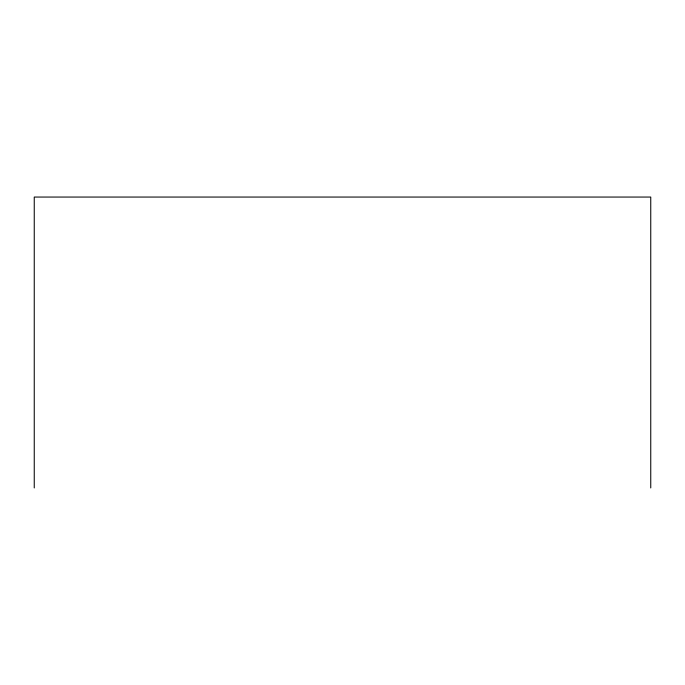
<?xml version="1.0" encoding="UTF-8"?>
<svg xmlns="http://www.w3.org/2000/svg" width="685" height="685" viewBox="0 0 685 685"><rect width="100%" height="100%" fill="white"/><g stroke="black" fill="none" stroke-linecap="round" stroke-linejoin="round"><path stroke-width="1.03" d="M650.75 487.943L650.75 197.057L34.25 197.057L34.25 487.943"/></g></svg>
